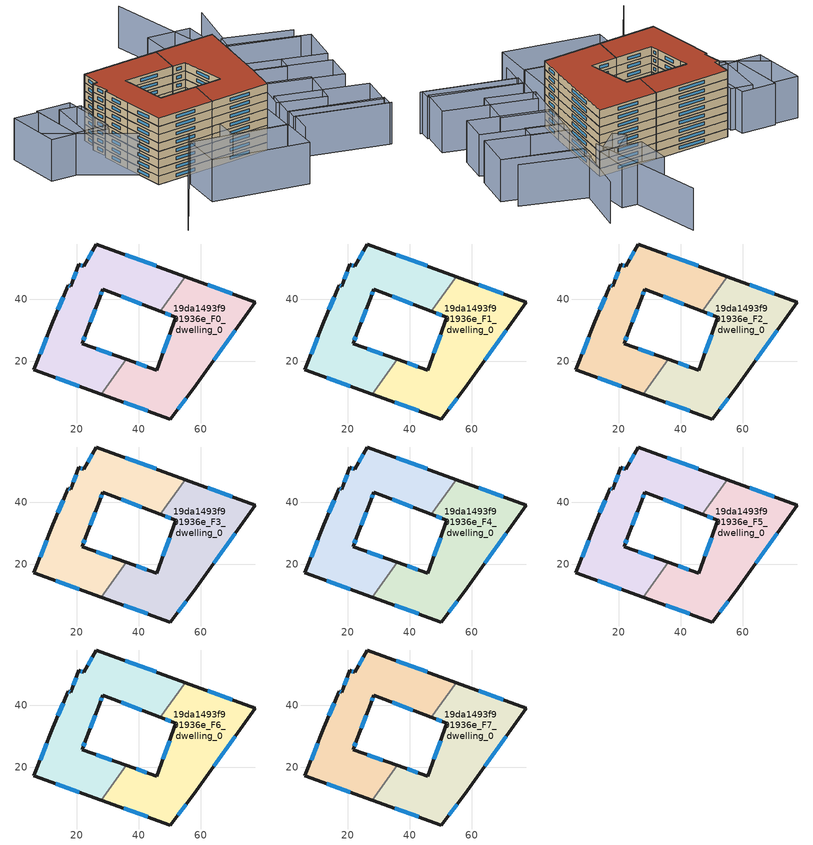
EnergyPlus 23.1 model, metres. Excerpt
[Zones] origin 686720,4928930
19da1493f901936e_F0_dwelling_0
 floor ground (EU_floor_Construction): 57.75,11.29 77.57,39.12 54.93,47.41 46.92,36.14 51.93,34.2 45.79,17.09 35.91,20.64 27.91,9.38 50.13,1.38 z0
 wall outside (EU_wall_Construction): 35.91,20.64 45.79,17.09 51.93,34.2 46.92,36.14 / 54.93,47.41 77.57,39.12 57.75,11.29 50.13,1.38 27.91,9.38 z0:3
 wall to 19da1493f901936e_F0_dwelling_1 (EU_wall_Construction): 27.9,9.38 35.91,20.64 / 46.92,36.14 54.93,47.41 z0:3
 window (EU_Window_Construction): 39.12,19.49 42.58,18.25 / 47.79,22.66 49.94,28.63 / 50.3,34.83 48.55,35.51 / 62.29,44.72 70.21,41.82 / 71.13,30.07 64.2,20.34 / 55.27,8.06 52.61,4.6 / 42.9,3.98 35.13,6.78 z0.98:2.02
19da1493f901936e_F0_dwelling_1
 floor ground (EU_floor_Construction): 35.91,20.64 21.66,25.75 22.87,28.95 27.35,40.54 28.33,43.34 46.92,36.14 54.93,47.41 26.2,57.92 22.23,50.7 20.63,51.3 17.94,44.22 17.11,44.55 12.22,32.77 6.08,17.25 27.91,9.38 z0
 wall outside (EU_wall_Construction): 46.92,36.14 28.33,43.34 27.35,40.54 22.87,28.95 21.66,25.75 35.91,20.64 / 27.91,9.38 6.08,17.25 12.22,32.77 17.11,44.55 17.94,44.22 20.63,51.3 22.23,50.7 26.2,57.92 54.93,47.41 z0:3
 window (EU_Window_Construction): 23.52,53.05 24.91,55.57 / 35.55,54.51 45.59,50.83 / 40.88,38.48 34.38,41 / 28.01,42.43 27.67,41.46 / 25.9,36.77 24.33,32.72 / 22.48,27.9 22.06,26.79 / 26.29,24.08 31.27,22.3 / 20.81,11.94 13.18,14.69 / 8.08,22.29 10.23,27.72 / 13.81,36.6 15.52,40.72 / 17.38,44.45 17.67,44.33 / 18.82,46.53 19.76,49 / 21.15,51.11 21.71,50.89 z0.98:2.02
19da1493f901936e_F1_dwelling_0
 floor to 19da1493f901936e_F0_dwelling_0 (EU_floor_Construction): 57.75,11.29 77.57,39.12 54.93,47.41 46.92,36.14 51.93,34.2 45.79,17.09 35.9,20.64 27.9,9.38 50.13,1.38 z3
 wall outside (EU_wall_Construction): 35.91,20.64 45.79,17.09 51.93,34.2 46.92,36.14 / 54.93,47.41 77.57,39.12 57.75,11.29 50.13,1.38 27.91,9.38 z3:6
 wall to 19da1493f901936e_F1_dwelling_1 (EU_wall_Construction): 27.9,9.38 35.91,20.64 / 46.92,36.14 54.93,47.41 z3:6
 window (EU_Window_Construction): 39.12,19.49 42.58,18.25 / 47.79,22.66 49.94,28.63 / 50.3,34.83 48.55,35.51 / 62.29,44.72 70.21,41.82 / 71.13,30.07 64.2,20.34 / 55.27,8.06 52.61,4.6 / 42.9,3.98 35.13,6.78 z3.98:5.02
19da1493f901936e_F1_dwelling_1
 floor to 19da1493f901936e_F0_dwelling_1 (EU_floor_Construction): 35.9,20.64 21.66,25.75 22.87,28.95 27.35,40.54 28.33,43.34 46.92,36.14 54.93,47.41 26.2,57.92 22.23,50.7 20.63,51.3 17.94,44.22 17.11,44.55 12.22,32.77 6.08,17.25 27.9,9.38 z3
 wall outside (EU_wall_Construction): 46.92,36.14 28.33,43.34 27.35,40.54 22.87,28.95 21.66,25.75 35.91,20.64 / 27.91,9.38 6.08,17.25 12.22,32.77 17.11,44.55 17.94,44.22 20.63,51.3 22.23,50.7 26.2,57.92 54.93,47.41 z3:6
 window (EU_Window_Construction): 23.52,53.05 24.91,55.57 / 35.55,54.51 45.59,50.83 / 40.88,38.48 34.38,41 / 28.01,42.43 27.67,41.46 / 25.9,36.77 24.33,32.72 / 22.48,27.9 22.06,26.79 / 26.29,24.08 31.27,22.3 / 20.81,11.94 13.18,14.69 / 8.08,22.29 10.23,27.72 / 13.81,36.6 15.52,40.72 / 17.38,44.45 17.67,44.33 / 18.82,46.53 19.76,49 / 21.15,51.11 21.71,50.89 z3.98:5.02
19da1493f901936e_F2_dwelling_0
 floor to 19da1493f901936e_F1_dwelling_0 (EU_floor_Construction): 57.75,11.29 77.57,39.12 54.93,47.41 46.92,36.14 51.93,34.2 45.79,17.09 35.9,20.64 27.9,9.38 50.13,1.38 z6
 wall outside (EU_wall_Construction): 35.91,20.64 45.79,17.09 51.93,34.2 46.92,36.14 / 54.93,47.41 77.57,39.12 57.75,11.29 50.13,1.38 27.91,9.38 z6:9
 wall to 19da1493f901936e_F2_dwelling_1 (EU_wall_Construction): 27.9,9.38 35.91,20.64 / 46.92,36.14 54.93,47.41 z6:9
 window (EU_Window_Construction): 39.12,19.49 42.58,18.25 / 47.79,22.66 49.94,28.63 / 50.3,34.83 48.55,35.51 / 62.29,44.72 70.21,41.82 / 71.13,30.07 64.2,20.34 / 55.27,8.06 52.61,4.6 / 42.9,3.98 35.13,6.78 z6.98:8.02
19da1493f901936e_F2_dwelling_1
 floor to 19da1493f901936e_F1_dwelling_1 (EU_floor_Construction): 35.9,20.64 21.66,25.75 22.87,28.95 27.35,40.54 28.33,43.34 46.92,36.14 54.93,47.41 26.2,57.92 22.23,50.7 20.63,51.3 17.94,44.22 17.11,44.55 12.22,32.77 6.08,17.25 27.9,9.38 z6
 wall outside (EU_wall_Construction): 46.92,36.14 28.33,43.34 27.35,40.54 22.87,28.95 21.66,25.75 35.91,20.64 / 27.91,9.38 6.08,17.25 12.22,32.77 17.11,44.55 17.94,44.22 20.63,51.3 22.23,50.7 26.2,57.92 54.93,47.41 z6:9
 window (EU_Window_Construction): 23.52,53.05 24.91,55.57 / 35.55,54.51 45.59,50.83 / 40.88,38.48 34.38,41 / 28.01,42.43 27.67,41.46 / 25.9,36.77 24.33,32.72 / 22.48,27.9 22.06,26.79 / 26.29,24.08 31.27,22.3 / 20.81,11.94 13.18,14.69 / 8.08,22.29 10.23,27.72 / 13.81,36.6 15.52,40.72 / 17.38,44.45 17.67,44.33 / 18.82,46.53 19.76,49 / 21.15,51.11 21.71,50.89 z6.98:8.02
19da1493f901936e_F3_dwelling_0
 floor to 19da1493f901936e_F2_dwelling_0 (EU_floor_Construction): 57.75,11.29 77.57,39.12 54.93,47.41 46.92,36.14 51.93,34.2 45.79,17.09 35.9,20.64 27.9,9.38 50.13,1.38 z9
 wall outside (EU_wall_Construction): 35.91,20.64 45.79,17.09 51.93,34.2 46.92,36.14 / 54.93,47.41 77.57,39.12 57.75,11.29 50.13,1.38 27.91,9.38 z9:12
 wall to 19da1493f901936e_F3_dwelling_1 (EU_wall_Construction): 27.9,9.38 35.91,20.64 / 46.92,36.14 54.93,47.41 z9:12
 window (EU_Window_Construction): 39.12,19.49 42.58,18.25 / 47.79,22.66 49.94,28.63 / 50.3,34.83 48.55,35.51 / 62.29,44.72 70.21,41.82 / 71.13,30.07 64.2,20.34 / 55.27,8.06 52.61,4.6 / 42.9,3.98 35.13,6.78 z9.98:11.02
19da1493f901936e_F3_dwelling_1
 floor to 19da1493f901936e_F2_dwelling_1 (EU_floor_Construction): 35.9,20.64 21.66,25.75 22.87,28.95 27.35,40.54 28.33,43.34 46.92,36.14 54.93,47.41 26.2,57.92 22.23,50.7 20.63,51.3 17.94,44.22 17.11,44.55 12.22,32.77 6.08,17.25 27.9,9.38 z9
 wall outside (EU_wall_Construction): 46.92,36.14 28.33,43.34 27.35,40.54 22.87,28.95 21.66,25.75 35.91,20.64 / 27.91,9.38 6.08,17.25 12.22,32.77 17.11,44.55 17.94,44.22 20.63,51.3 22.23,50.7 26.2,57.92 54.93,47.41 z9:12
 window (EU_Window_Construction): 23.52,53.05 24.91,55.57 / 35.55,54.51 45.59,50.83 / 40.88,38.48 34.38,41 / 28.01,42.43 27.67,41.46 / 25.9,36.77 24.33,32.72 / 22.48,27.9 22.06,26.79 / 26.29,24.08 31.27,22.3 / 20.81,11.94 13.18,14.69 / 8.08,22.29 10.23,27.72 / 13.81,36.6 15.52,40.72 / 17.38,44.45 17.67,44.33 / 18.82,46.53 19.76,49 / 21.15,51.11 21.71,50.89 z9.98:11.02
19da1493f901936e_F4_dwelling_0
 floor to 19da1493f901936e_F3_dwelling_0 (EU_floor_Construction): 57.75,11.29 77.57,39.12 54.93,47.41 46.92,36.14 51.93,34.2 45.79,17.09 35.9,20.64 27.9,9.38 50.13,1.38 z12
 wall outside (EU_wall_Construction): 35.91,20.64 45.79,17.09 51.93,34.2 46.92,36.14 / 54.93,47.41 77.57,39.12 57.75,11.29 50.13,1.38 27.91,9.38 z12:15
 wall to 19da1493f901936e_F4_dwelling_1 (EU_wall_Construction): 27.9,9.38 35.91,20.64 / 46.92,36.14 54.93,47.41 z12:15
 window (EU_Window_Construction): 39.12,19.49 42.58,18.25 / 47.79,22.66 49.94,28.63 / 50.3,34.83 48.55,35.51 / 62.29,44.72 70.21,41.82 / 71.13,30.07 64.2,20.34 / 55.27,8.06 52.61,4.6 / 42.9,3.98 35.13,6.78 z12.98:14.02
19da1493f901936e_F4_dwelling_1
 floor to 19da1493f901936e_F3_dwelling_1 (EU_floor_Construction): 35.9,20.64 21.66,25.75 22.87,28.95 27.35,40.54 28.33,43.34 46.92,36.14 54.93,47.41 26.2,57.92 22.23,50.7 20.63,51.3 17.94,44.22 17.11,44.55 12.22,32.77 6.08,17.25 27.9,9.38 z12
 wall outside (EU_wall_Construction): 46.92,36.14 28.33,43.34 27.35,40.54 22.87,28.95 21.66,25.75 35.91,20.64 / 27.91,9.38 6.08,17.25 12.22,32.77 17.11,44.55 17.94,44.22 20.63,51.3 22.23,50.7 26.2,57.92 54.93,47.41 z12:15
 window (EU_Window_Construction): 23.52,53.05 24.91,55.57 / 35.55,54.51 45.59,50.83 / 40.88,38.48 34.38,41 / 28.01,42.43 27.67,41.46 / 25.9,36.77 24.33,32.72 / 22.48,27.9 22.06,26.79 / 26.29,24.08 31.27,22.3 / 20.81,11.94 13.18,14.69 / 8.08,22.29 10.23,27.72 / 13.81,36.6 15.52,40.72 / 17.38,44.45 17.67,44.33 / 18.82,46.53 19.76,49 / 21.15,51.11 21.71,50.89 z12.98:14.02
19da1493f901936e_F5_dwelling_0
 floor to 19da1493f901936e_F4_dwelling_0 (EU_floor_Construction): 57.75,11.29 77.57,39.12 54.93,47.41 46.92,36.14 51.93,34.2 45.79,17.09 35.9,20.64 27.9,9.38 50.13,1.38 z15
 wall outside (EU_wall_Construction): 35.91,20.64 45.79,17.09 51.93,34.2 46.92,36.14 / 54.93,47.41 77.57,39.12 57.75,11.29 50.13,1.38 27.91,9.38 z15:18
 wall to 19da1493f901936e_F5_dwelling_1 (EU_wall_Construction): 27.9,9.38 35.91,20.64 / 46.92,36.14 54.93,47.41 z15:18
 window (EU_Window_Construction): 39.12,19.49 42.58,18.25 / 47.79,22.66 49.94,28.63 / 50.3,34.83 48.55,35.51 / 62.29,44.72 70.21,41.82 / 71.13,30.07 64.2,20.34 / 55.27,8.06 52.61,4.6 / 42.9,3.98 35.13,6.78 z15.98:17.02
19da1493f901936e_F5_dwelling_1
 floor to 19da1493f901936e_F4_dwelling_1 (EU_floor_Construction): 35.9,20.64 21.66,25.75 22.87,28.95 27.35,40.54 28.33,43.34 46.92,36.14 54.93,47.41 26.2,57.92 22.23,50.7 20.63,51.3 17.94,44.22 17.11,44.55 12.22,32.77 6.08,17.25 27.9,9.38 z15
 wall outside (EU_wall_Construction): 46.92,36.14 28.33,43.34 27.35,40.54 22.87,28.95 21.66,25.75 35.91,20.64 / 27.91,9.38 6.08,17.25 12.22,32.77 17.11,44.55 17.94,44.22 20.63,51.3 22.23,50.7 26.2,57.92 54.93,47.41 z15:18
 window (EU_Window_Construction): 23.52,53.05 24.91,55.57 / 35.55,54.51 45.59,50.83 / 40.88,38.48 34.38,41 / 28.01,42.43 27.67,41.46 / 25.9,36.77 24.33,32.72 / 22.48,27.9 22.06,26.79 / 26.29,24.08 31.27,22.3 / 20.81,11.94 13.18,14.69 / 8.08,22.29 10.23,27.72 / 13.81,36.6 15.52,40.72 / 17.38,44.45 17.67,44.33 / 18.82,46.53 19.76,49 / 21.15,51.11 21.71,50.89 z15.98:17.02
19da1493f901936e_F6_dwelling_0
 floor to 19da1493f901936e_F5_dwelling_0 (EU_floor_Construction): 57.75,11.29 77.57,39.12 54.93,47.41 46.92,36.14 51.93,34.2 45.79,17.09 35.9,20.64 27.9,9.38 50.13,1.38 z18
 wall outside (EU_wall_Construction): 35.91,20.64 45.79,17.09 51.93,34.2 46.92,36.14 / 54.93,47.41 77.57,39.12 57.75,11.29 50.13,1.38 27.91,9.38 z18:21
 wall to 19da1493f901936e_F6_dwelling_1 (EU_wall_Construction): 27.9,9.38 35.91,20.64 / 46.92,36.14 54.93,47.41 z18:21
 window (EU_Window_Construction): 39.12,19.49 42.58,18.25 / 47.79,22.66 49.94,28.63 / 50.3,34.83 48.55,35.51 / 62.29,44.72 70.21,41.82 / 71.13,30.07 64.2,20.34 / 55.27,8.06 52.61,4.6 / 42.9,3.98 35.13,6.78 z18.98:20.02
19da1493f901936e_F6_dwelling_1
 floor to 19da1493f901936e_F5_dwelling_1 (EU_floor_Construction): 35.9,20.64 21.66,25.75 22.87,28.95 27.35,40.54 28.33,43.34 46.92,36.14 54.93,47.41 26.2,57.92 22.23,50.7 20.63,51.3 17.94,44.22 17.11,44.55 12.22,32.77 6.08,17.25 27.9,9.38 z18
 wall outside (EU_wall_Construction): 46.92,36.14 28.33,43.34 27.35,40.54 22.87,28.95 21.66,25.75 35.91,20.64 / 27.91,9.38 6.08,17.25 12.22,32.77 17.11,44.55 17.94,44.22 20.63,51.3 22.23,50.7 26.2,57.92 54.93,47.41 z18:21
 window (EU_Window_Construction): 23.52,53.05 24.91,55.57 / 35.55,54.51 45.59,50.83 / 40.88,38.48 34.38,41 / 28.01,42.43 27.67,41.46 / 25.9,36.77 24.33,32.72 / 22.48,27.9 22.06,26.79 / 26.29,24.08 31.27,22.3 / 20.81,11.94 13.18,14.69 / 8.08,22.29 10.23,27.72 / 13.81,36.6 15.52,40.72 / 17.38,44.45 17.67,44.33 / 18.82,46.53 19.76,49 / 21.15,51.11 21.71,50.89 z18.98:20.02
19da1493f901936e_F7_dwelling_0
 floor to 19da1493f901936e_F6_dwelling_0 (EU_floor_Construction): 57.75,11.29 77.57,39.12 54.93,47.41 46.92,36.14 51.93,34.2 45.79,17.09 35.9,20.64 27.9,9.38 50.13,1.38 z21
 wall outside (EU_wall_Construction): 35.91,20.64 45.79,17.09 51.93,34.2 46.92,36.14 / 54.93,47.41 77.57,39.12 57.75,11.29 50.13,1.38 27.91,9.38 z21:24
 wall to 19da1493f901936e_F7_dwelling_1 (EU_wall_Construction): 27.9,9.38 35.91,20.64 / 46.92,36.14 54.93,47.41 z21:24
 window (EU_Window_Construction): 39.12,19.49 42.58,18.25 / 47.79,22.66 49.94,28.63 / 50.3,34.83 48.55,35.51 / 62.29,44.72 70.21,41.82 / 71.13,30.07 64.2,20.34 / 55.27,8.06 52.61,4.6 / 42.9,3.98 35.13,6.78 z21.98:23.02
 roof outside (EU_roof_Construction): 77.57,39.12 57.75,11.29 50.13,1.38 27.91,9.38 35.91,20.64 45.79,17.09 51.93,34.2 46.92,36.14 54.93,47.41 z24
19da1493f901936e_F7_dwelling_1
 floor to 19da1493f901936e_F6_dwelling_1 (EU_floor_Construction): 35.9,20.64 21.66,25.75 22.87,28.95 27.35,40.54 28.33,43.34 46.92,36.14 54.93,47.41 26.2,57.92 22.23,50.7 20.63,51.3 17.94,44.22 17.11,44.55 12.22,32.77 6.08,17.25 27.9,9.38 z21
 wall outside (EU_wall_Construction): 46.92,36.14 28.33,43.34 27.35,40.54 22.87,28.95 21.66,25.75 35.91,20.64 / 27.91,9.38 6.08,17.25 12.22,32.77 17.11,44.55 17.94,44.22 20.63,51.3 22.23,50.7 26.2,57.92 54.93,47.41 z21:24
 window (EU_Window_Construction): 23.52,53.05 24.91,55.57 / 35.55,54.51 45.59,50.83 / 40.88,38.48 34.38,41 / 28.01,42.43 27.67,41.46 / 25.9,36.77 24.33,32.72 / 22.48,27.9 22.06,26.79 / 26.29,24.08 31.27,22.3 / 20.81,11.94 13.18,14.69 / 8.08,22.29 10.23,27.72 / 13.81,36.6 15.52,40.72 / 17.38,44.45 17.67,44.33 / 18.82,46.53 19.76,49 / 21.15,51.11 21.71,50.89 z21.98:23.02
 roof outside (EU_roof_Construction): 54.93,47.41 46.92,36.14 28.33,43.34 27.35,40.54 22.87,28.95 21.66,25.75 35.91,20.64 27.91,9.38 6.08,17.25 12.22,32.77 17.11,44.55 17.94,44.22 20.63,51.3 22.23,50.7 26.2,57.92 z24
shading: 43.2,-17.54 49.27,-9.92 / 49.27,-9.92 76.1,-31.33 / 109.6,23.96 89.91,40.14 / 89.91,40.14 94.3,45.48 / -6.69,55.25 18.29,12.58 / 18.29,12.58 -22.36,-11.22 / 101.01,89.18 84.28,41.73 / 113.15,28.64 94.68,45.17 / 94.68,45.17 110.27,62.59 / 75.5,-30.87 48.88,-9.62 / 48.88,-9.62 51.9,-5.83 / 51.9,-5.83 78.52,-27.08 / 78.52,-27.08 75.5,-30.87 / 77.27,-27.62 51.38,-5.79 / 51.38,-5.79 60.61,5.15 / 60.61,5.15 86.49,-16.69 / 86.49,-16.69 77.27,-27.62 / 90.05,41.11 112.72,21.65 / 112.72,21.65 101.46,8.54 / 101.46,8.54 78.79,27.99 / 78.79,27.99 90.05,41.11 / 32.54,-25.53 2.82,-5.54 / 2.82,-5.54 12.34,8.61 / 12.34,8.61 42.06,-11.38 / 42.06,-11.38 32.54,-25.53 / 20.67,55.88 8.31,37.81 / 8.31,37.81 1.65,42.36 / 1.65,42.36 14.01,60.44 / 14.01,60.44 20.67,55.88 / -0.71,45.56 9.15,66.26 / 9.15,66.26 21.06,60.58 / 21.06,60.58 11.2,39.88 / 11.2,39.88 -0.71,45.56 / 8.69,65.3 -0.93,45.09 / -0.93,45.09 -9.68,49.26 / -9.68,49.26 -0.05,69.46 / -0.05,69.46 8.69,65.3 / 50.13,1.38 41.83,-11.28 / 41.83,-11.28 25.1,-0.32 / 25.1,-0.32 33.4,12.34 / 33.4,12.34 50.13,1.38 / 69.9,-10.3 56.18,1.48 / 56.18,1.48 67.51,14.68 / 67.51,14.68 81.23,2.9 / 81.23,2.9 69.9,-10.3 / 74.94,23.62 97.61,4.41 / 97.61,4.41 89.28,-5.41 / 89.28,-5.41 66.62,13.8 / 66.62,13.8 74.94,23.62 / 78.72,28.11 89.11,19.26 / 89.11,19.26 85.1,14.56 / 85.1,14.56 74.72,23.4 / 74.72,23.4 78.72,28.11 / 72.62,46.63 84.23,49.95 / 84.23,49.95 85.61,45.11 / 85.61,45.11 74,41.78 / 74,41.78 72.62,46.63 / 82.32,66.88 96.6,59.02 / 96.6,59.02 89.51,46.14 / 89.51,46.14 75.23,54 / 75.23,54 82.32,66.88 z0:15
[Building]
EU S2 Campaign: North Axis=0; Terrain=City; Solar Distribution=FullExterior
[Site:Location]
Bologna: Latitude=44.5; Longitude=11.25; Time Zone=1; Elevation=37
[SizingPeriod:WeatherFileDays]
AnnualSizingPeriod: Begin Month=1; Begin Day of Month=1; End Month=12; End Day of Month=31; Day of Week for Start Day=Monday; Use Weather File Daylight Saving Period=No; Use Weather File Rain and Snow Indicators=No
[MATERIAL]
EU_InternalMass_Material: Roughness=MediumRough; Thickness=0.1; Conductivity=1; Density=1800; Specific Heat=900; Thermal Absorptance=0.9; Solar Absorptance=0.7; Visible Absorptance=0.7
[MATERIAL:NOMASS] Roughness=MediumRough; Thermal Absorptance=0.9; Solar Absorptance=0.7; Visible Absorptance=0.7
Name | Thermal Resistance
EU_wall_NoMass | 0.905828
EU_roof_NoMass | 0.37593
EU_floor_NoMass | 0.67114
[WINDOWMATERIAL:SIMPLEGLAZINGSYSTEM]
EU_Window_SimpleGlazing: UFactor=4.52486; Solar Heat Gain Coefficient=0.85; Visible Transmittance=0.85
[CONSTRUCTION]
EU_wall_Construction: EU_wall_NoMass
EU_roof_Construction: EU_roof_NoMass
EU_floor_Construction: EU_floor_NoMass
EU_InternalMass_Construction: EU_InternalMass_Material
EU_Window_Construction: EU_Window_SimpleGlazing
[ZONE] Type=1; Multiplier=1; Ceiling Height=autocalculate; Floor Area=autocalculate; Part of Total Floor Area=Yes
Name | Volume
19da1493f901936e_F0_dwelling_0; 19da1493f901936e_F1_dwelling_0; 19da1493f901936e_F2_dwelling_0; 19da1493f901936e_F3_dwelling_0; 19da1493f901936e_F4_dwelling_0; 19da1493f901936e_F5_dwelling_0; 19da1493f901936e_F6_dwelling_0; 19da1493f901936e_F7_dwelling_0 | 2804.1
19da1493f901936e_F0_dwelling_1; 19da1493f901936e_F1_dwelling_1; 19da1493f901936e_F2_dwelling_1; 19da1493f901936e_F3_dwelling_1; 19da1493f901936e_F4_dwelling_1; 19da1493f901936e_F5_dwelling_1; 19da1493f901936e_F6_dwelling_1; 19da1493f901936e_F7_dwelling_1 | 2804.04
[INTERNALMASS] Construction=EU_InternalMass_Construction
Name | Zone or ZoneList | Surface Area
19da1493f901936e_F0_dwelling_0_EU_InternalMass | 19da1493f901936e_F0_dwelling_0 | 934.699
19da1493f901936e_F0_dwelling_1_EU_InternalMass | 19da1493f901936e_F0_dwelling_1 | 934.682
19da1493f901936e_F1_dwelling_0_EU_InternalMass | 19da1493f901936e_F1_dwelling_0 | 934.699
19da1493f901936e_F1_dwelling_1_EU_InternalMass | 19da1493f901936e_F1_dwelling_1 | 934.682
19da1493f901936e_F2_dwelling_0_EU_InternalMass | 19da1493f901936e_F2_dwelling_0 | 934.699
19da1493f901936e_F2_dwelling_1_EU_InternalMass | 19da1493f901936e_F2_dwelling_1 | 934.682
19da1493f901936e_F3_dwelling_0_EU_InternalMass | 19da1493f901936e_F3_dwelling_0 | 934.699
19da1493f901936e_F3_dwelling_1_EU_InternalMass | 19da1493f901936e_F3_dwelling_1 | 934.682
19da1493f901936e_F4_dwelling_0_EU_InternalMass | 19da1493f901936e_F4_dwelling_0 | 934.699
19da1493f901936e_F4_dwelling_1_EU_InternalMass | 19da1493f901936e_F4_dwelling_1 | 934.682
19da1493f901936e_F5_dwelling_0_EU_InternalMass | 19da1493f901936e_F5_dwelling_0 | 934.699
19da1493f901936e_F5_dwelling_1_EU_InternalMass | 19da1493f901936e_F5_dwelling_1 | 934.682
19da1493f901936e_F6_dwelling_0_EU_InternalMass | 19da1493f901936e_F6_dwelling_0 | 934.699
19da1493f901936e_F6_dwelling_1_EU_InternalMass | 19da1493f901936e_F6_dwelling_1 | 934.682
19da1493f901936e_F7_dwelling_0_EU_InternalMass | 19da1493f901936e_F7_dwelling_0 | 934.699
19da1493f901936e_F7_dwelling_1_EU_InternalMass | 19da1493f901936e_F7_dwelling_1 | 934.682
[OTHEREQUIPMENT] Fuel Type=Electricity; Design Level Calculation Method=Watts/Area; Power per Zone Floor Area=1; Fraction Latent=0; Fraction Radiant=0; Fraction Lost=0; Carbon Dioxide Generation Rate=0; EndUse Subcategory=EU_Step8_InternalGains
Name | Zone or ZoneList or Space or SpaceList | Schedule
EU_Step8_InternalGain_19da1493f901936e_F0_dwelling_0_f000 | 19da1493f901936e_F0_dwelling_0 | EU_Step8_GainSchedule_19da1493f901936e_F0_dwelling_0_f000
EU_Step8_InternalGain_19da1493f901936e_F0_dwelling_1_f000 | 19da1493f901936e_F0_dwelling_1 | EU_Step8_GainSchedule_19da1493f901936e_F0_dwelling_1_f000
EU_Step8_InternalGain_19da1493f901936e_F1_dwelling_0_f000 | 19da1493f901936e_F1_dwelling_0 | EU_Step8_GainSchedule_19da1493f901936e_F1_dwelling_0_f000
EU_Step8_InternalGain_19da1493f901936e_F1_dwelling_1_f000 | 19da1493f901936e_F1_dwelling_1 | EU_Step8_GainSchedule_19da1493f901936e_F1_dwelling_1_f000
EU_Step8_InternalGain_19da1493f901936e_F2_dwelling_0_f000 | 19da1493f901936e_F2_dwelling_0 | EU_Step8_GainSchedule_19da1493f901936e_F2_dwelling_0_f000
EU_Step8_InternalGain_19da1493f901936e_F2_dwelling_1_f000 | 19da1493f901936e_F2_dwelling_1 | EU_Step8_GainSchedule_19da1493f901936e_F2_dwelling_1_f000
EU_Step8_InternalGain_19da1493f901936e_F3_dwelling_0_f000 | 19da1493f901936e_F3_dwelling_0 | EU_Step8_GainSchedule_19da1493f901936e_F3_dwelling_0_f000
EU_Step8_InternalGain_19da1493f901936e_F3_dwelling_1_f000 | 19da1493f901936e_F3_dwelling_1 | EU_Step8_GainSchedule_19da1493f901936e_F3_dwelling_1_f000
EU_Step8_InternalGain_19da1493f901936e_F4_dwelling_0_f000 | 19da1493f901936e_F4_dwelling_0 | EU_Step8_GainSchedule_19da1493f901936e_F4_dwelling_0_f000
EU_Step8_InternalGain_19da1493f901936e_F4_dwelling_1_f000 | 19da1493f901936e_F4_dwelling_1 | EU_Step8_GainSchedule_19da1493f901936e_F4_dwelling_1_f000
EU_Step8_InternalGain_19da1493f901936e_F5_dwelling_0_f000 | 19da1493f901936e_F5_dwelling_0 | EU_Step8_GainSchedule_19da1493f901936e_F5_dwelling_0_f000
EU_Step8_InternalGain_19da1493f901936e_F5_dwelling_1_f000 | 19da1493f901936e_F5_dwelling_1 | EU_Step8_GainSchedule_19da1493f901936e_F5_dwelling_1_f000
EU_Step8_InternalGain_19da1493f901936e_F6_dwelling_0_f000 | 19da1493f901936e_F6_dwelling_0 | EU_Step8_GainSchedule_19da1493f901936e_F6_dwelling_0_f000
EU_Step8_InternalGain_19da1493f901936e_F6_dwelling_1_f000 | 19da1493f901936e_F6_dwelling_1 | EU_Step8_GainSchedule_19da1493f901936e_F6_dwelling_1_f000
EU_Step8_InternalGain_19da1493f901936e_F7_dwelling_0_f000 | 19da1493f901936e_F7_dwelling_0 | EU_Step8_GainSchedule_19da1493f901936e_F7_dwelling_0_f000
EU_Step8_InternalGain_19da1493f901936e_F7_dwelling_1_f000 | 19da1493f901936e_F7_dwelling_1 | EU_Step8_GainSchedule_19da1493f901936e_F7_dwelling_1_f000
[ZONEVENTILATION:DESIGNFLOWRATE] Schedule=EU_AlwaysOn; Design Flow Rate Calculation Method=AirChanges/Hour; Air Changes per Hour=0.73129; Ventilation Type=Natural; Fan Pressure Rise=0; Fan Total Efficiency=1; Constant Term Coefficient=1; Temperature Term Coefficient=0; Velocity Term Coefficient=0; Velocity Squared Term Coefficient=0; Minimum Indoor Temperature=-100; Maximum Indoor Temperature=100; Delta Temperature=-100; Minimum Outdoor Temperature=-100; Maximum Outdoor Temperature=100; Maximum Wind Speed=40
Name | Zone or ZoneList or Space or SpaceList
EU_ConstantAir_19da1493f901936e_F0_dwelling_0 | 19da1493f901936e_F0_dwelling_0
EU_ConstantAir_19da1493f901936e_F0_dwelling_1 | 19da1493f901936e_F0_dwelling_1
EU_ConstantAir_19da1493f901936e_F1_dwelling_0 | 19da1493f901936e_F1_dwelling_0
EU_ConstantAir_19da1493f901936e_F1_dwelling_1 | 19da1493f901936e_F1_dwelling_1
EU_ConstantAir_19da1493f901936e_F2_dwelling_0 | 19da1493f901936e_F2_dwelling_0
EU_ConstantAir_19da1493f901936e_F2_dwelling_1 | 19da1493f901936e_F2_dwelling_1
EU_ConstantAir_19da1493f901936e_F3_dwelling_0 | 19da1493f901936e_F3_dwelling_0
EU_ConstantAir_19da1493f901936e_F3_dwelling_1 | 19da1493f901936e_F3_dwelling_1
EU_ConstantAir_19da1493f901936e_F4_dwelling_0 | 19da1493f901936e_F4_dwelling_0
EU_ConstantAir_19da1493f901936e_F4_dwelling_1 | 19da1493f901936e_F4_dwelling_1
EU_ConstantAir_19da1493f901936e_F5_dwelling_0 | 19da1493f901936e_F5_dwelling_0
EU_ConstantAir_19da1493f901936e_F5_dwelling_1 | 19da1493f901936e_F5_dwelling_1
EU_ConstantAir_19da1493f901936e_F6_dwelling_0 | 19da1493f901936e_F6_dwelling_0
EU_ConstantAir_19da1493f901936e_F6_dwelling_1 | 19da1493f901936e_F6_dwelling_1
EU_ConstantAir_19da1493f901936e_F7_dwelling_0 | 19da1493f901936e_F7_dwelling_0
EU_ConstantAir_19da1493f901936e_F7_dwelling_1 | 19da1493f901936e_F7_dwelling_1
[HVACTEMPLATE:THERMOSTAT] Constant Heating Setpoint=20; Constant Cooling Setpoint=50
EU_HeatOnly_19da1493f901936e_F0_dwelling_0; EU_HeatOnly_19da1493f901936e_F0_dwelling_1; EU_HeatOnly_19da1493f901936e_F1_dwelling_0; EU_HeatOnly_19da1493f901936e_F1_dwelling_1; EU_HeatOnly_19da1493f901936e_F2_dwelling_0; EU_HeatOnly_19da1493f901936e_F2_dwelling_1; EU_HeatOnly_19da1493f901936e_F3_dwelling_0; EU_HeatOnly_19da1493f901936e_F3_dwelling_1; EU_HeatOnly_19da1493f901936e_F4_dwelling_0; EU_HeatOnly_19da1493f901936e_F4_dwelling_1; EU_HeatOnly_19da1493f901936e_F5_dwelling_0; EU_HeatOnly_19da1493f901936e_F5_dwelling_1; EU_HeatOnly_19da1493f901936e_F6_dwelling_0; EU_HeatOnly_19da1493f901936e_F6_dwelling_1; EU_HeatOnly_19da1493f901936e_F7_dwelling_0; EU_HeatOnly_19da1493f901936e_F7_dwelling_1
[HVACTEMPLATE:ZONE:IDEALLOADSAIRSYSTEM] System Availability Schedule=EU_AlwaysOn; Maximum Heating Supply Air Temperature=50; Minimum Cooling Supply Air Temperature=13; Maximum Heating Supply Air Humidity Ratio=0.0156; Minimum Cooling Supply Air Humidity Ratio=0.0077; Heating Limit=NoLimit; Cooling Limit=NoLimit; Heating Availability Schedule=EU_AlwaysOn; Cooling Availability Schedule=EU_CoolingOff; Dehumidification Control Type=ConstantSensibleHeatRatio; Cooling Sensible Heat Ratio=0.7; Dehumidification Setpoint=60; Humidification Control Type=None; Humidification Setpoint=30; Outdoor Air Method=None; Outdoor Air Flow Rate per Person=0.00944; Outdoor Air Flow Rate per Zone Floor Area=0; Outdoor Air Flow Rate per Zone=0; Demand Controlled Ventilation Type=None; Outdoor Air Economizer Type=NoEconomizer; Heat Recovery Type=None; Sensible Heat Recovery Effectiveness=0.7; Latent Heat Recovery Effectiveness=0.65
Name | Template Thermostat
19da1493f901936e_F0_dwelling_0 | EU_HeatOnly_19da1493f901936e_F0_dwelling_0
19da1493f901936e_F0_dwelling_1 | EU_HeatOnly_19da1493f901936e_F0_dwelling_1
19da1493f901936e_F1_dwelling_0 | EU_HeatOnly_19da1493f901936e_F1_dwelling_0
19da1493f901936e_F1_dwelling_1 | EU_HeatOnly_19da1493f901936e_F1_dwelling_1
19da1493f901936e_F2_dwelling_0 | EU_HeatOnly_19da1493f901936e_F2_dwelling_0
19da1493f901936e_F2_dwelling_1 | EU_HeatOnly_19da1493f901936e_F2_dwelling_1
19da1493f901936e_F3_dwelling_0 | EU_HeatOnly_19da1493f901936e_F3_dwelling_0
19da1493f901936e_F3_dwelling_1 | EU_HeatOnly_19da1493f901936e_F3_dwelling_1
19da1493f901936e_F4_dwelling_0 | EU_HeatOnly_19da1493f901936e_F4_dwelling_0
19da1493f901936e_F4_dwelling_1 | EU_HeatOnly_19da1493f901936e_F4_dwelling_1
19da1493f901936e_F5_dwelling_0 | EU_HeatOnly_19da1493f901936e_F5_dwelling_0
19da1493f901936e_F5_dwelling_1 | EU_HeatOnly_19da1493f901936e_F5_dwelling_1
19da1493f901936e_F6_dwelling_0 | EU_HeatOnly_19da1493f901936e_F6_dwelling_0
19da1493f901936e_F6_dwelling_1 | EU_HeatOnly_19da1493f901936e_F6_dwelling_1
19da1493f901936e_F7_dwelling_0 | EU_HeatOnly_19da1493f901936e_F7_dwelling_0
19da1493f901936e_F7_dwelling_1 | EU_HeatOnly_19da1493f901936e_F7_dwelling_1
[SIZING:ZONE] Zone Cooling Design Supply Air Temperature Input Method=SupplyAirTemperature; Zone Cooling Design Supply Air Temperature=13; Zone Heating Design Supply Air Temperature Input Method=SupplyAirTemperature; Zone Heating Design Supply Air Temperature=50; Zone Cooling Design Supply Air Humidity Ratio=0.008; Zone Heating Design Supply Air Humidity Ratio=0.008; Cooling Design Air Flow Method=DesignDay; Cooling Design Air Flow Rate=0; Cooling Minimum Air Flow per Zone Floor Area=0.000762; Cooling Minimum Air Flow=0; Cooling Minimum Air Flow Fraction=0.2; Heating Design Air Flow Method=DesignDay; Heating Design Air Flow Rate=0; Heating Maximum Air Flow per Zone Floor Area=0.002032; Heating Maximum Air Flow=0.141576; Heating Maximum Air Flow Fraction=0.3; Account for Dedicated Outdoor Air System=No; Dedicated Outdoor Air System Control Strategy=NeutralSupplyAir; Dedicated Outdoor Air Low Setpoint Temperature for Design=autosize; Dedicated Outdoor Air High Setpoint Temperature for Design=autosize; Zone Load Sizing Method=Sensible Load Only No Latent Load; Zone Latent Cooling Design Supply Air Humidity Ratio Input Method=HumidityRatioDifference; Zone Cooling Design Supply Air Humidity Ratio Difference=0.005; Zone Latent Heating Design Supply Air Humidity Ratio Input Method=HumidityRatioDifference; Zone Humidification Design Supply Air Humidity Ratio Difference=0.005
19da1493f901936e_F0_dwelling_0; 19da1493f901936e_F0_dwelling_1; 19da1493f901936e_F1_dwelling_0; 19da1493f901936e_F1_dwelling_1; 19da1493f901936e_F2_dwelling_0; 19da1493f901936e_F2_dwelling_1; 19da1493f901936e_F3_dwelling_0; 19da1493f901936e_F3_dwelling_1; 19da1493f901936e_F4_dwelling_0; 19da1493f901936e_F4_dwelling_1; 19da1493f901936e_F5_dwelling_0; 19da1493f901936e_F5_dwelling_1; 19da1493f901936e_F6_dwelling_0; 19da1493f901936e_F6_dwelling_1; 19da1493f901936e_F7_dwelling_0; 19da1493f901936e_F7_dwelling_1
[SCHEDULE:CONSTANT]
Name | Hourly Value
EU_AlwaysOn | 1
EU_CoolingOff | 0
[SCHEDULE:FILE] Column Number=1; Rows to Skip at Top=0; Number of Hours of Data=8760; Column Separator=Comma; Interpolate to Timestep=No; Minutes per Item=60; Adjust Schedule for Daylight Savings=Yes
Name | File
EU_Step8_GainSchedule_19da1493f901936e_F0_dwelling_0_f000 | ../../schedules/19da1493f901936e/19da1493f901936e_F0_dwelling_0_f000_gain.csv
EU_Step8_GainSchedule_19da1493f901936e_F0_dwelling_1_f000 | ../../schedules/19da1493f901936e/19da1493f901936e_F0_dwelling_1_f000_gain.csv
EU_Step8_GainSchedule_19da1493f901936e_F1_dwelling_0_f000 | ../../schedules/19da1493f901936e/19da1493f901936e_F1_dwelling_0_f000_gain.csv
EU_Step8_GainSchedule_19da1493f901936e_F1_dwelling_1_f000 | ../../schedules/19da1493f901936e/19da1493f901936e_F1_dwelling_1_f000_gain.csv
EU_Step8_GainSchedule_19da1493f901936e_F2_dwelling_0_f000 | ../../schedules/19da1493f901936e/19da1493f901936e_F2_dwelling_0_f000_gain.csv
EU_Step8_GainSchedule_19da1493f901936e_F2_dwelling_1_f000 | ../../schedules/19da1493f901936e/19da1493f901936e_F2_dwelling_1_f000_gain.csv
EU_Step8_GainSchedule_19da1493f901936e_F3_dwelling_0_f000 | ../../schedules/19da1493f901936e/19da1493f901936e_F3_dwelling_0_f000_gain.csv
EU_Step8_GainSchedule_19da1493f901936e_F3_dwelling_1_f000 | ../../schedules/19da1493f901936e/19da1493f901936e_F3_dwelling_1_f000_gain.csv
EU_Step8_GainSchedule_19da1493f901936e_F4_dwelling_0_f000 | ../../schedules/19da1493f901936e/19da1493f901936e_F4_dwelling_0_f000_gain.csv
EU_Step8_GainSchedule_19da1493f901936e_F4_dwelling_1_f000 | ../../schedules/19da1493f901936e/19da1493f901936e_F4_dwelling_1_f000_gain.csv
EU_Step8_GainSchedule_19da1493f901936e_F5_dwelling_0_f000 | ../../schedules/19da1493f901936e/19da1493f901936e_F5_dwelling_0_f000_gain.csv
EU_Step8_GainSchedule_19da1493f901936e_F5_dwelling_1_f000 | ../../schedules/19da1493f901936e/19da1493f901936e_F5_dwelling_1_f000_gain.csv
EU_Step8_GainSchedule_19da1493f901936e_F6_dwelling_0_f000 | ../../schedules/19da1493f901936e/19da1493f901936e_F6_dwelling_0_f000_gain.csv
EU_Step8_GainSchedule_19da1493f901936e_F6_dwelling_1_f000 | ../../schedules/19da1493f901936e/19da1493f901936e_F6_dwelling_1_f000_gain.csv
EU_Step8_GainSchedule_19da1493f901936e_F7_dwelling_0_f000 | ../../schedules/19da1493f901936e/19da1493f901936e_F7_dwelling_0_f000_gain.csv
EU_Step8_GainSchedule_19da1493f901936e_F7_dwelling_1_f000 | ../../schedules/19da1493f901936e/19da1493f901936e_F7_dwelling_1_f000_gain.csv
